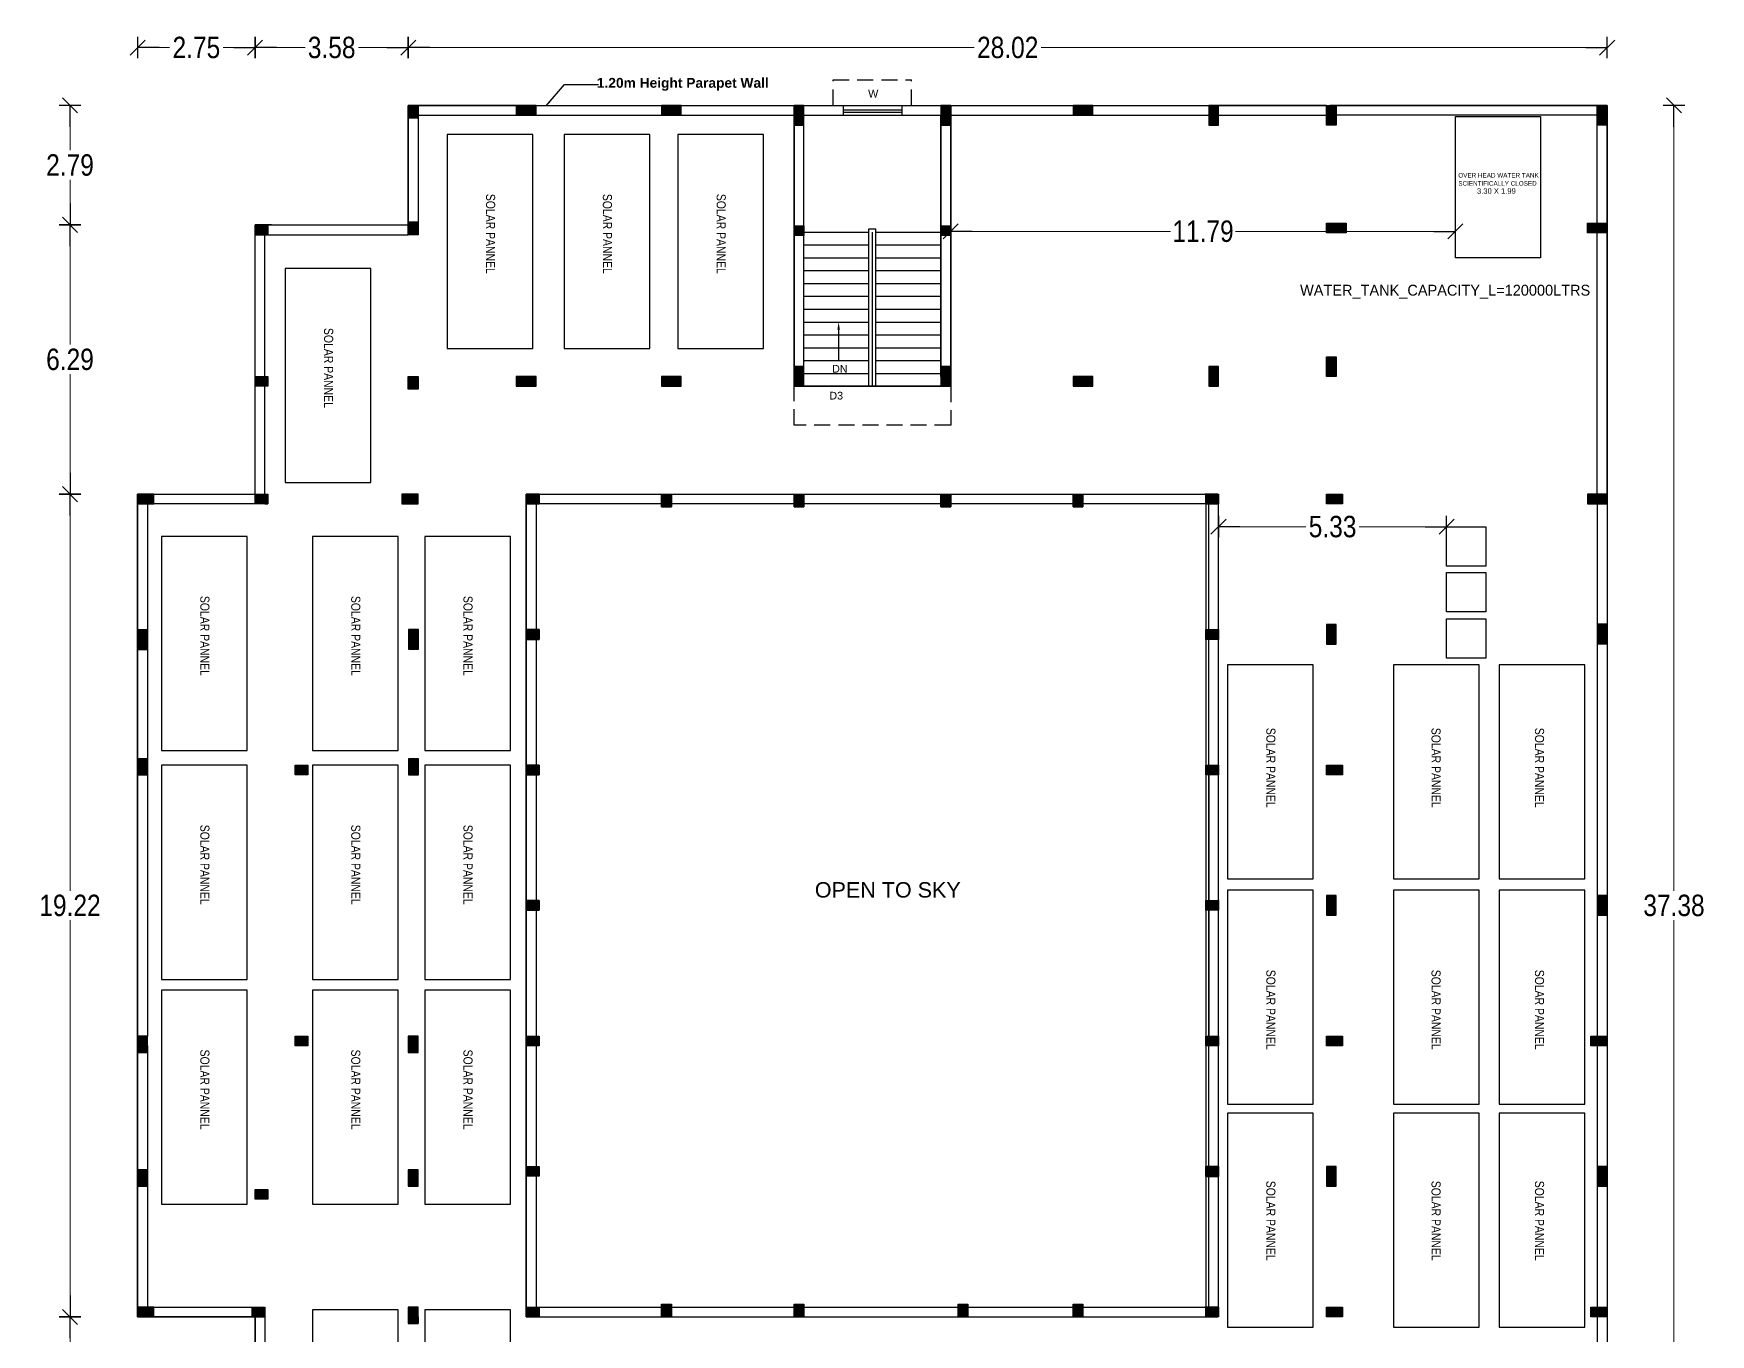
# Model space of a CAD drawing. Header units: metres. Extents: x 54 to 366, y 88 to 219.
# Drawn here: x 250.61 to 289.8, y 187.06 to 217.44 of the extents above; entities that cross this region are included whole.
import ezdxf
from ezdxf.enums import TextEntityAlignment as Align

# ---------------------------------------------------------------- set-up
doc = ezdxf.new("R2010")
doc.units = ezdxf.units.M
doc.linetypes.add('HIDDEN2', pattern=[0.1875, 0.125, -0.0625])
doc.layers.get('Defpoints').update_dxf_attribs({"lineweight": 18})
for name, color, linetype in [('BLK_1_FLR_3_ROOF_AREA', 54, 'Continuous'), ('BLK_1_FLR_3_ROOF_AREA_DEDUCT', 54, 'Continuous'), ('BLK_1_STAIR_HEADROOM', 1, 'Continuous'), ('BLK_1_TERRACESERVICE_UTILITYDISTANCE', 1, 'Continuous'), ('ED', 7, 'Continuous'), ('SOLAR_PANEL', 3, 'Continuous'), ('SOLAR_WATER_HEATER', 1, 'Continuous'), ('WATER_TANK_CALCULATION', 150, 'Continuous')]:
    doc.layers.add(name, color=color, linetype=linetype)
doc.styles.add('DIM-DT-1', font='arialbd.ttf', dxfattribs={"height": 5})
doc.styles.add('ED', font='GOTHIC.TTF')
doc.styles.get("Standard").update_dxf_attribs({"font": 'arial.ttf', "height": 0.5})
doc.styles.add('style1', font='ARIALN.TTF', dxfattribs={"height": 0.5})
doc.dimstyles.new('0', dxfattribs={"dimtxt": 0.15, "dimasz": 0.12, "dimexe": 0.1, "dimexo": 0.1, "dimgap": 0.05, "dimtad": 1, "dimzin": 3, "dimdsep": 46, "dimtxsty": 'style1', "dimblk": 'OBLIQUE', "dimcen": 0.125, "dimclrd": 256, "dimclre": 256, "dimclrt": 7, "dimadec": 0, "dimazin": 0, "dimtfac": 0.8, "dimtix": 1, "dimtofl": 0, "dimtmove": 2, "dimatfit": 0, "dimfxl": 0, "dimtolj": 1, "dimtzin": 0, "dimarcsym": 0})
doc.dimstyles.new('11', dxfattribs={"dimtxt": 0.5, "dimasz": 0.5, "dimexe": 0.18, "dimexo": 0.0625, "dimgap": 0.09, "dimtad": 0, "dimtih": 1, "dimtoh": 1, "dimzin": 0, "dimdsep": 46, "dimtxsty": 'style1', "dimblk": 'AR', "dimcen": 0.09, "dimse1": 1, "dimse2": 1, "dimclrd": 256, "dimadec": 0, "dimazin": 0, "dimtfac": 0.7, "dimtofl": 0, "dimtmove": 0, "dimatfit": 3, "dimfxl": 0, "dimfrac": 1, "dimtolj": 1, "dimtzin": 0, "dimlwd": 20, "dimarcsym": 0})

# ---------------------------------------------------------------- blocks, each defined once
blk = doc.blocks.new('AR')
for p, q in [((-1, 0), (0, 0)), ((-0.354, -0.354), (0.354, 0.354)), ((0, -0.5), (0, 0.5))]:
    blk.add_line(p, q)
blk = doc.blocks.new('*D11')
at = {"layer": 'Defpoints', "color": 0}
for p in [(255.79, 217.116), (253.045, 206.686), (255.79, 206.686)]:
    blk.add_point(p, dxfattribs=at)
at = {"layer": 'ED', "lineweight": 20}
for p, q in [((253.545, 217.116), (253.79, 217.116)), ((255.29, 217.116), (255.045, 217.116))]:
    blk.add_line(p, q, dxfattribs=at)
at = {"layer": 'ED', "lineweight": 20, "xscale": 0.5, "yscale": 0.5, "zscale": 0.5, "rotation": 180}
blk.add_blockref('AR', (253.045, 217.116), dxfattribs=at)
at = {"layer": 'ED', "lineweight": 20, "xscale": 0.5, "yscale": 0.5, "zscale": 0.5}
blk.add_blockref('AR', (255.79, 217.116), dxfattribs=at)
at = {"layer": 'ED', "color": 0, "insert": (254.418, 217.116), "char_height": 0.5, "attachment_point": 5, "style": 'style1'}
blk.add_mtext('\\A1;2.75', dxfattribs=at)
blk = doc.blocks.new('*D12')
at = {"layer": 'Defpoints', "color": 0}
for p in [(259.37, 217.116), (259.37, 215.766), (255.79, 206.686)]:
    blk.add_point(p, dxfattribs=at)
at = {"layer": 'ED', "lineweight": 20}
for p, q in [((256.29, 217.116), (256.957, 217.116)), ((258.87, 217.116), (258.203, 217.116))]:
    blk.add_line(p, q, dxfattribs=at)
at = {"layer": 'ED', "lineweight": 20, "xscale": 0.5, "yscale": 0.5, "zscale": 0.5, "rotation": 180}
blk.add_blockref('AR', (255.79, 217.116), dxfattribs=at)
at = {"layer": 'ED', "lineweight": 20, "xscale": 0.5, "yscale": 0.5, "zscale": 0.5}
blk.add_blockref('AR', (259.37, 217.116), dxfattribs=at)
at = {"layer": 'ED', "color": 0, "insert": (257.58, 217.116), "char_height": 0.5, "attachment_point": 5, "style": 'style1'}
blk.add_mtext('\\A1;3.58', dxfattribs=at)
blk = doc.blocks.new('*D13')
at = {"layer": 'Defpoints', "color": 0}
for p in [(287.385, 217.116), (287.385, 216.366), (259.37, 215.766)]:
    blk.add_point(p, dxfattribs=at)
at = {"layer": 'ED', "lineweight": 20}
for p, q in [((259.87, 217.116), (272.594, 217.116)), ((286.885, 217.116), (274.161, 217.116))]:
    blk.add_line(p, q, dxfattribs=at)
at = {"layer": 'ED', "lineweight": 20, "xscale": 0.5, "yscale": 0.5, "zscale": 0.5, "rotation": 180}
blk.add_blockref('AR', (259.37, 217.116), dxfattribs=at)
at = {"layer": 'ED', "lineweight": 20, "xscale": 0.5, "yscale": 0.5, "zscale": 0.5}
blk.add_blockref('AR', (287.385, 217.116), dxfattribs=at)
at = {"layer": 'ED', "color": 0, "insert": (273.378, 217.116), "char_height": 0.5, "attachment_point": 5, "style": 'style1'}
blk.add_mtext('\\A1;28.02', dxfattribs=at)
blk = doc.blocks.new('*D14')
at = {"layer": 'Defpoints', "color": 0}
for p in [(287.385, 215.766), (287.385, 178.386), (288.948, 178.386)]:
    blk.add_point(p, dxfattribs=at)
at = {"layer": 'ED', "lineweight": 20}
for p, q in [((288.948, 215.266), (288.948, 197.422)), ((288.948, 178.886), (288.948, 196.731))]:
    blk.add_line(p, q, dxfattribs=at)
at = {"layer": 'ED', "lineweight": 20, "xscale": 0.5, "yscale": 0.5, "zscale": 0.5}
for p, rotation in [((288.948, 215.766), 90), ((288.948, 178.386), 270)]:
    blk.add_blockref('AR', p, dxfattribs=dict(at, rotation=rotation))
at = {"layer": 'ED', "color": 0, "insert": (288.948, 197.076), "char_height": 0.5, "attachment_point": 5, "style": 'style1'}
blk.add_mtext('\\A1;37.38', dxfattribs=at)
blk = doc.blocks.new('*D15')
at = {"layer": 'Defpoints', "color": 0}
for p in [(259.37, 215.766), (251.465, 212.976), (259.37, 212.976)]:
    blk.add_point(p, dxfattribs=at)
at = {"layer": 'ED', "lineweight": 20}
for p, q in [((251.465, 215.266), (251.465, 214.717)), ((251.465, 213.476), (251.465, 214.026))]:
    blk.add_line(p, q, dxfattribs=at)
at = {"layer": 'ED', "lineweight": 20, "xscale": 0.5, "yscale": 0.5, "zscale": 0.5}
for p, rotation in [((251.465, 215.766), 90), ((251.465, 212.976), 270)]:
    blk.add_blockref('AR', p, dxfattribs=dict(at, rotation=rotation))
at = {"layer": 'ED', "color": 0, "insert": (251.465, 214.371), "char_height": 0.5, "attachment_point": 5, "style": 'style1'}
blk.add_mtext('\\A1;2.79', dxfattribs=at)
blk = doc.blocks.new('*D16')
at = {"layer": 'Defpoints', "color": 0}
for p in [(259.37, 212.976), (251.465, 206.686), (253.045, 206.686)]:
    blk.add_point(p, dxfattribs=at)
at = {"layer": 'ED', "lineweight": 20}
for p, q in [((251.465, 212.476), (251.465, 210.177)), ((251.465, 207.186), (251.465, 209.486))]:
    blk.add_line(p, q, dxfattribs=at)
at = {"layer": 'ED', "lineweight": 20, "xscale": 0.5, "yscale": 0.5, "zscale": 0.5}
for p, rotation in [((251.465, 212.976), 90), ((251.465, 206.686), 270)]:
    blk.add_blockref('AR', p, dxfattribs=dict(at, rotation=rotation))
at = {"layer": 'ED', "color": 0, "insert": (251.465, 209.831), "char_height": 0.5, "attachment_point": 5, "style": 'style1'}
blk.add_mtext('\\A1;6.29', dxfattribs=at)
blk = doc.blocks.new('*D17')
at = {"layer": 'Defpoints', "color": 0}
for p in [(253.045, 206.686), (251.465, 187.466), (253.045, 187.466)]:
    blk.add_point(p, dxfattribs=at)
at = {"layer": 'ED', "lineweight": 20}
for p, q in [((251.465, 206.186), (251.465, 197.422)), ((251.465, 187.966), (251.465, 196.731))]:
    blk.add_line(p, q, dxfattribs=at)
at = {"layer": 'ED', "lineweight": 20, "xscale": 0.5, "yscale": 0.5, "zscale": 0.5}
for p, rotation in [((251.465, 206.686), 90), ((251.465, 187.466), 270)]:
    blk.add_blockref('AR', p, dxfattribs=dict(at, rotation=rotation))
at = {"layer": 'ED', "color": 0, "insert": (251.465, 197.076), "char_height": 0.5, "attachment_point": 5, "style": 'style1'}
blk.add_mtext('\\A1;19.22', dxfattribs=at)
blk = doc.blocks.new('*D18')
at = {"layer": 'Defpoints', "color": 0}
for p in [(253.045, 187.466), (251.465, 181.136), (255.79, 181.136)]:
    blk.add_point(p, dxfattribs=at)
at = {"layer": 'ED', "lineweight": 20}
for p, q in [((251.465, 186.966), (251.465, 184.647)), ((251.465, 181.636), (251.465, 183.956))]:
    blk.add_line(p, q, dxfattribs=at)
at = {"layer": 'ED', "lineweight": 20, "xscale": 0.5, "yscale": 0.5, "zscale": 0.5}
for p, rotation in [((251.465, 187.466), 90), ((251.465, 181.136), 270)]:
    blk.add_blockref('AR', p, dxfattribs=dict(at, rotation=rotation))
at = {"layer": 'ED', "color": 0, "insert": (251.465, 184.301), "char_height": 0.5, "attachment_point": 5, "style": 'style1'}
blk.add_mtext('\\A1;6.33', dxfattribs=at)
blk = doc.blocks.new('_Oblique')
at = {"color": 0, "linetype": 'ByBlock', "lineweight": -2}
blk.add_line((-0.5, -0.5), (0.5, 0.5), dxfattribs=at)
blk = doc.blocks.new('*D22')
at = {"layer": 'BLK_1_TERRACESERVICE_UTILITYDISTANCE', "lineweight": 20}
for p, q in [((272.545, 212.824), (277.179, 212.824)), ((283.339, 212.824), (278.705, 212.824))]:
    blk.add_line(p, q, dxfattribs=at)
at = {"layer": 'Defpoints', "color": 0}
for p in [(272.045, 212.824), (272.045, 212.486), (283.839, 212.207)]:
    blk.add_point(p, dxfattribs=at)
at = {"layer": 'BLK_1_TERRACESERVICE_UTILITYDISTANCE', "lineweight": 20, "xscale": 0.5, "yscale": 0.5, "zscale": 0.5, "rotation": 180}
blk.add_blockref('AR', (272.045, 212.824), dxfattribs=at)
at = {"layer": 'BLK_1_TERRACESERVICE_UTILITYDISTANCE', "lineweight": 20, "xscale": 0.5, "yscale": 0.5, "zscale": 0.5}
blk.add_blockref('AR', (283.839, 212.824), dxfattribs=at)
at = {"layer": 'BLK_1_TERRACESERVICE_UTILITYDISTANCE', "color": 0, "insert": (277.942, 212.824), "char_height": 0.5, "attachment_point": 5, "style": 'style1'}
blk.add_mtext('\\A1;11.79', dxfattribs=at)
blk = doc.blocks.new('*D9')
at = {"layer": 'BLK_1_TERRACESERVICE_UTILITYDISTANCE', "lineweight": 20}
for p, q in [((278.805, 205.925), (280.348, 205.925)), ((283.135, 205.925), (281.592, 205.925))]:
    blk.add_line(p, q, dxfattribs=at)
at = {"layer": 'Defpoints', "color": 0}
for p in [(278.305, 205.925), (283.635, 205.925), (283.635, 205.925)]:
    blk.add_point(p, dxfattribs=at)
at = {"layer": 'BLK_1_TERRACESERVICE_UTILITYDISTANCE', "lineweight": 20, "xscale": 0.5, "yscale": 0.5, "zscale": 0.5, "rotation": 180}
blk.add_blockref('AR', (278.305, 205.925), dxfattribs=at)
at = {"layer": 'BLK_1_TERRACESERVICE_UTILITYDISTANCE', "lineweight": 20, "xscale": 0.5, "yscale": 0.5, "zscale": 0.5}
blk.add_blockref('AR', (283.635, 205.925), dxfattribs=at)
at = {"layer": 'BLK_1_TERRACESERVICE_UTILITYDISTANCE', "color": 0, "insert": (280.97, 205.925), "char_height": 0.5, "attachment_point": 5, "style": 'style1'}
blk.add_mtext('\\A1;5.33', dxfattribs=at)

msp = doc.modelspace()

# ---------------------------------------------------------------- hatches: boundary and pattern name
at = {"ltscale": 0.23}
h = msp.add_hatch(color=0, dxfattribs=at)
h.dxf.hatch_style = 1
h.paths.add_polyline_path([(259.37, 215.466), (259.6, 215.466), (259.6, 215.766), (259.37, 215.766)])
h = msp.add_hatch(color=0, dxfattribs=at)
h.dxf.hatch_style = 1
h.paths.add_polyline_path([(262.355, 215.536), (262.355, 215.766), (261.895, 215.766), (261.895, 215.536)])
h = msp.add_hatch(color=0, dxfattribs=at)
h.dxf.hatch_style = 1
h.paths.add_polyline_path([(265.75, 215.536), (265.75, 215.766), (265.29, 215.766), (265.29, 215.536)])
h = msp.add_hatch(color=0, dxfattribs=at)
h.dxf.hatch_style = 1
h.paths.add_polyline_path([(268.615, 215.766), (268.385, 215.766), (268.385, 215.306), (268.615, 215.306)])
h = msp.add_hatch(color=0, dxfattribs=at)
h.dxf.hatch_style = 1
h.paths.add_polyline_path([(272.045, 215.766), (271.815, 215.766), (271.815, 215.306), (272.045, 215.306)])
h = msp.add_hatch(color=0, dxfattribs=at)
h.dxf.hatch_style = 1
h.paths.add_polyline_path([(275.365, 215.536), (275.365, 215.766), (274.905, 215.766), (274.905, 215.536)])
h = msp.add_hatch(color=0, dxfattribs=at)
h.dxf.hatch_style = 1
h.paths.add_polyline_path([(278.305, 215.766), (278.075, 215.766), (278.075, 215.306), (278.305, 215.306)])
h = msp.add_hatch(color=0, dxfattribs=at)
h.dxf.hatch_style = 1
h.paths.add_polyline_path([(281.055, 215.306), (281.055, 215.766), (280.825, 215.766), (280.825, 215.306)])
h = msp.add_hatch(color=0, dxfattribs=at)
h.dxf.hatch_style = 1
h.paths.add_polyline_path([(287.155, 215.766), (287.155, 215.306), (287.385, 215.306), (287.385, 215.766)])
h = msp.add_hatch(color=0, dxfattribs=at)
h.dxf.hatch_style = 1
h.paths.add_polyline_path([(256.09, 212.746), (256.09, 212.976), (255.79, 212.976), (255.79, 212.746)])
h = msp.add_hatch(color=0, dxfattribs=at)
h.dxf.hatch_style = 1
h.paths.add_polyline_path([(259.37, 212.746), (259.6, 212.746), (259.6, 213.046), (259.37, 213.046)])
h = msp.add_hatch(color=0, dxfattribs=at)
h.dxf.hatch_style = 1
h.paths.add_polyline_path([(268.385, 212.726), (268.615, 212.726), (268.615, 212.956), (268.385, 212.956)])
h = msp.add_hatch(color=0, dxfattribs=at)
h.dxf.hatch_style = 1
h.paths.add_polyline_path([(271.815, 212.726), (272.045, 212.726), (272.045, 212.956), (271.815, 212.956)])
h = msp.add_hatch(color=0, dxfattribs=at)
h.dxf.hatch_style = 1
h.paths.add_polyline_path([(281.285, 213.016), (280.825, 213.016), (280.825, 212.786), (281.285, 212.786)])
h = msp.add_hatch(color=0, dxfattribs=at)
h.dxf.hatch_style = 1
h.paths.add_polyline_path([(287.385, 213.016), (286.925, 213.016), (286.925, 212.786), (287.385, 212.786)])
h = msp.add_hatch(color=0, dxfattribs=at)
h.dxf.hatch_style = 1
h.paths.add_polyline_path([(268.615, 209.666), (268.385, 209.666), (268.385, 209.206), (268.615, 209.206)])
h = msp.add_hatch(color=0, dxfattribs=at)
h.dxf.hatch_style = 1
h.paths.add_polyline_path([(272.045, 209.666), (271.815, 209.666), (271.815, 209.206), (272.045, 209.206)])
h = msp.add_hatch(color=0, dxfattribs=at)
h.dxf.hatch_style = 1
h.paths.add_polyline_path([(278.305, 209.666), (278.075, 209.666), (278.075, 209.206), (278.305, 209.206)])
h = msp.add_hatch(color=0, dxfattribs=at)
h.dxf.hatch_style = 1
h.paths.add_polyline_path([(281.055, 209.436), (281.055, 209.896), (280.825, 209.896), (280.825, 209.436)])
h = msp.add_hatch(color=0, dxfattribs=at)
h.dxf.hatch_style = 1
h.paths.add_polyline_path([(256.09, 209.206), (256.09, 209.436), (255.79, 209.436), (255.79, 209.206)])
h = msp.add_hatch(color=0, dxfattribs=at)
h.dxf.hatch_style = 1
h.paths.add_polyline_path([(259.37, 209.136), (259.6, 209.136), (259.6, 209.436), (259.37, 209.436)])
h = msp.add_hatch(color=0, dxfattribs=at)
h.dxf.hatch_style = 1
h.paths.add_polyline_path([(262.355, 209.206), (262.355, 209.436), (261.895, 209.436), (261.895, 209.206)])
h = msp.add_hatch(color=0, dxfattribs=at)
h.dxf.hatch_style = 1
h.paths.add_polyline_path([(265.75, 209.206), (265.75, 209.436), (265.29, 209.436), (265.29, 209.206)])
h = msp.add_hatch(color=0, dxfattribs=at)
h.dxf.hatch_style = 1
h.paths.add_polyline_path([(275.365, 209.206), (275.365, 209.436), (274.905, 209.436), (274.905, 209.206)])
h = msp.add_hatch(color=0, dxfattribs=at)
h.dxf.hatch_style = 1
h.paths.add_polyline_path([(253.045, 206.686), (253.425, 206.686), (253.425, 206.456), (253.045, 206.456)])
h = msp.add_hatch(color=0, dxfattribs=at)
h.dxf.hatch_style = 1
h.paths.add_polyline_path([(256.09, 206.456), (256.09, 206.686), (255.79, 206.686), (255.79, 206.456)])
h = msp.add_hatch(color=0, dxfattribs=at)
h.dxf.hatch_style = 1
h.paths.add_polyline_path([(259.22, 206.456), (259.22, 206.686), (259.6, 206.686), (259.6, 206.456)])
h = msp.add_hatch(color=0, dxfattribs=at)
h.dxf.hatch_style = 1
h.paths.add_polyline_path([(262.125, 206.456), (262.425, 206.456), (262.425, 206.686), (262.125, 206.686)])
h = msp.add_hatch(color=0, dxfattribs=at)
h.dxf.hatch_style = 1
h.paths.add_polyline_path([(265.29, 206.686), (265.29, 206.386), (265.52, 206.386), (265.52, 206.686)])
h = msp.add_hatch(color=0, dxfattribs=at)
h.dxf.hatch_style = 1
h.paths.add_polyline_path([(268.385, 206.686), (268.385, 206.386), (268.615, 206.386), (268.615, 206.686)])
h = msp.add_hatch(color=0, dxfattribs=at)
h.dxf.hatch_style = 1
h.paths.add_polyline_path([(271.815, 206.686), (271.815, 206.386), (272.045, 206.386), (272.045, 206.686)])
h = msp.add_hatch(color=0, dxfattribs=at)
h.dxf.hatch_style = 1
h.paths.add_polyline_path([(274.905, 206.686), (274.905, 206.386), (275.135, 206.386), (275.135, 206.686)])
h = msp.add_hatch(color=0, dxfattribs=at)
h.dxf.hatch_style = 1
h.paths.add_polyline_path([(278.005, 206.456), (278.305, 206.456), (278.305, 206.686), (278.005, 206.686)])
h = msp.add_hatch(color=0, dxfattribs=at)
h.dxf.hatch_style = 1
h.paths.add_polyline_path([(280.825, 206.456), (280.825, 206.686), (281.205, 206.686), (281.205, 206.456)])
h = msp.add_hatch(color=0, dxfattribs=at)
h.dxf.hatch_style = 1
h.paths.add_polyline_path([(287.385, 206.456), (287.385, 206.686), (286.925, 206.686), (286.925, 206.456)])
h = msp.add_hatch(color=0, dxfattribs=at)
h.dxf.hatch_style = 1
h.paths.add_polyline_path([(253.045, 203.054), (253.275, 203.054), (253.275, 203.514), (253.045, 203.514)])
h = msp.add_hatch(color=0, dxfattribs=at)
h.dxf.hatch_style = 1
h.paths.add_polyline_path([(259.375, 203.061), (259.605, 203.061), (259.605, 203.521), (259.375, 203.521)])
h = msp.add_hatch(color=0, dxfattribs=at)
h.dxf.hatch_style = 1
h.paths.add_polyline_path([(262.125, 203.291), (262.425, 203.291), (262.425, 203.521), (262.125, 203.521)])
h = msp.add_hatch(color=0, dxfattribs=at)
h.dxf.hatch_style = 1
h.paths.add_polyline_path([(278.005, 203.291), (278.305, 203.291), (278.305, 203.521), (278.005, 203.521)])
h = msp.add_hatch(color=0, dxfattribs=at)
h.dxf.hatch_style = 1
h.paths.add_polyline_path([(280.825, 203.179), (281.055, 203.179), (281.055, 203.639), (280.825, 203.639)])
h = msp.add_hatch(color=0, dxfattribs=at)
h.dxf.hatch_style = 1
h.paths.add_polyline_path([(287.155, 203.186), (287.385, 203.186), (287.385, 203.646), (287.155, 203.646)])
h = msp.add_hatch(color=0, dxfattribs=at)
h.dxf.hatch_style = 1
h.paths.add_polyline_path([(253.275, 200.506), (253.275, 200.126), (253.045, 200.126), (253.045, 200.506)])
h = msp.add_hatch(color=0, dxfattribs=at)
h.dxf.hatch_style = 1
h.paths.add_polyline_path([(257.025, 200.126), (257.025, 200.356), (256.725, 200.356), (256.725, 200.126)])
h = msp.add_hatch(color=0, dxfattribs=at)
h.dxf.hatch_style = 1
h.paths.add_polyline_path([(259.605, 200.506), (259.605, 200.126), (259.375, 200.126), (259.375, 200.506)])
h = msp.add_hatch(color=0, dxfattribs=at)
h.dxf.hatch_style = 1
h.paths.add_polyline_path([(262.125, 200.126), (262.425, 200.126), (262.425, 200.356), (262.125, 200.356)])
h = msp.add_hatch(color=0, dxfattribs=at)
h.dxf.hatch_style = 1
h.paths.add_polyline_path([(278.005, 200.126), (278.305, 200.126), (278.305, 200.356), (278.005, 200.356)])
h = msp.add_hatch(color=0, dxfattribs=at)
h.dxf.hatch_style = 1
h.paths.add_polyline_path([(280.825, 200.126), (280.825, 200.356), (281.205, 200.356), (281.205, 200.126)])
h = msp.add_hatch(color=0, dxfattribs=at)
h.dxf.hatch_style = 1
h.paths.add_polyline_path([(262.125, 196.964), (262.425, 196.964), (262.425, 197.194), (262.125, 197.194)])
h = msp.add_hatch(color=0, dxfattribs=at)
h.dxf.hatch_style = 1
h.paths.add_polyline_path([(278.005, 196.964), (278.305, 196.964), (278.305, 197.194), (278.005, 197.194)])
h = msp.add_hatch(color=0, dxfattribs=at)
h.dxf.hatch_style = 1
h.paths.add_polyline_path([(280.825, 196.849), (281.055, 196.849), (281.055, 197.309), (280.825, 197.309)])
h = msp.add_hatch(color=0, dxfattribs=at)
h.dxf.hatch_style = 1
h.paths.add_polyline_path([(287.155, 196.851), (287.385, 196.851), (287.385, 197.311), (287.155, 197.311)])
h = msp.add_hatch(color=0, dxfattribs=at)
h.dxf.hatch_style = 1
h.paths.add_polyline_path([(253.275, 194.026), (253.275, 193.646), (253.045, 193.646), (253.045, 194.026)])
h = msp.add_hatch(color=0, dxfattribs=at)
h.dxf.hatch_style = 1
h.paths.add_polyline_path([(257.025, 193.796), (257.025, 194.026), (256.725, 194.026), (256.725, 193.796)])
h = msp.add_hatch(color=0, dxfattribs=at)
h.dxf.hatch_style = 1
h.paths.add_polyline_path([(259.6, 194.026), (259.6, 193.646), (259.37, 193.646), (259.37, 194.026)])
h = msp.add_hatch(color=0, dxfattribs=at)
h.dxf.hatch_style = 1
h.paths.add_polyline_path([(262.125, 193.796), (262.425, 193.796), (262.425, 194.026), (262.125, 194.026)])
h = msp.add_hatch(color=0, dxfattribs=at)
h.dxf.hatch_style = 1
h.paths.add_polyline_path([(278.005, 193.796), (278.305, 193.796), (278.305, 194.026), (278.005, 194.026)])
h = msp.add_hatch(color=0, dxfattribs=at)
h.dxf.hatch_style = 1
h.paths.add_polyline_path([(280.825, 193.796), (280.825, 194.026), (281.205, 194.026), (281.205, 193.796)])
h = msp.add_hatch(color=0, dxfattribs=at)
h.dxf.hatch_style = 1
h.paths.add_polyline_path([(287.385, 194.026), (287.005, 194.026), (287.005, 193.796), (287.385, 193.796)])
h = msp.add_hatch(color=0, dxfattribs=at)
h.dxf.hatch_style = 1
h.paths.add_polyline_path([(253.275, 190.901), (253.275, 190.521), (253.045, 190.521), (253.045, 190.901)])
h = msp.add_hatch(color=0, dxfattribs=at)
h.dxf.hatch_style = 1
h.paths.add_polyline_path([(259.6, 190.901), (259.6, 190.521), (259.37, 190.521), (259.37, 190.901)])
h = msp.add_hatch(color=0, dxfattribs=at)
h.dxf.hatch_style = 1
h.paths.add_polyline_path([(262.125, 190.751), (262.425, 190.751), (262.425, 190.981), (262.125, 190.981)])
h = msp.add_hatch(color=0, dxfattribs=at)
h.dxf.hatch_style = 1
h.paths.add_polyline_path([(278.005, 190.749), (278.305, 190.749), (278.305, 190.979), (278.005, 190.979)])
h = msp.add_hatch(color=0, dxfattribs=at)
h.dxf.hatch_style = 1
h.paths.add_polyline_path([(280.825, 190.519), (281.055, 190.519), (281.055, 190.979), (280.825, 190.979)])
h = msp.add_hatch(color=0, dxfattribs=at)
h.dxf.hatch_style = 1
h.paths.add_polyline_path([(287.155, 190.521), (287.385, 190.521), (287.385, 190.981), (287.155, 190.981)])
h = msp.add_hatch(color=0, dxfattribs=at)
h.dxf.hatch_style = 1
h.paths.add_polyline_path([(256.09, 190.216), (256.09, 190.446), (255.79, 190.446), (255.79, 190.216)])
h = msp.add_hatch(color=0, dxfattribs=at)
h.dxf.hatch_style = 1
h.paths.add_polyline_path([(265.29, 187.766), (265.29, 187.466), (265.52, 187.466), (265.52, 187.766)])
h = msp.add_hatch(color=0, dxfattribs=at)
h.dxf.hatch_style = 1
h.paths.add_polyline_path([(268.385, 187.766), (268.385, 187.466), (268.615, 187.466), (268.615, 187.766)])
h = msp.add_hatch(color=0, dxfattribs=at)
h.dxf.hatch_style = 1
h.paths.add_polyline_path([(272.22, 187.766), (272.22, 187.466), (272.45, 187.466), (272.45, 187.766)])
h = msp.add_hatch(color=0, dxfattribs=at)
h.dxf.hatch_style = 1
h.paths.add_polyline_path([(274.905, 187.766), (274.905, 187.466), (275.135, 187.466), (275.135, 187.766)])
h = msp.add_hatch(color=0, dxfattribs=at)
h.dxf.hatch_style = 1
h.paths.add_polyline_path([(253.045, 187.696), (253.425, 187.696), (253.425, 187.466), (253.045, 187.466)])
h = msp.add_hatch(color=0, dxfattribs=at)
h.dxf.hatch_style = 1
h.paths.add_polyline_path([(256.02, 187.466), (256.02, 187.696), (255.72, 187.696), (255.72, 187.466)])
h = msp.add_hatch(color=0, dxfattribs=at)
h.dxf.hatch_style = 1
h.paths.add_polyline_path([(259.6, 187.696), (259.6, 187.316), (259.37, 187.316), (259.37, 187.696)])
h = msp.add_hatch(color=0, dxfattribs=at)
h.dxf.hatch_style = 1
h.paths.add_polyline_path([(262.125, 187.466), (262.425, 187.466), (262.425, 187.696), (262.125, 187.696)])
h = msp.add_hatch(color=0, dxfattribs=at)
h.dxf.hatch_style = 1
h.paths.add_polyline_path([(278.005, 187.466), (278.305, 187.466), (278.305, 187.696), (278.005, 187.696)])
h = msp.add_hatch(color=0, dxfattribs=at)
h.dxf.hatch_style = 1
h.paths.add_polyline_path([(280.825, 187.466), (280.825, 187.696), (281.205, 187.696), (281.205, 187.466)])
h = msp.add_hatch(color=0, dxfattribs=at)
h.dxf.hatch_style = 1
h.paths.add_polyline_path([(287.385, 187.696), (287.005, 187.696), (287.005, 187.466), (287.385, 187.466)])

# ---------------------------------------------------------------- linework, layer by layer
at = {"linetype": 'HIDDEN2', "ltscale": 3}
for p, q in [((269.3, 215.766), (269.3, 216.366)), ((269.3, 216.366), (271.13, 216.366)), ((271.13, 215.766), (271.13, 216.366)), ((268.385, 208.296), (268.385, 209.206)), ((272.045, 209.206), (272.045, 208.296)), ((272.045, 208.296), (268.385, 208.296))]:
    msp.add_line(p, q, dxfattribs=at)
at = {"color": 0, "ltscale": 0.23}
for p, q in [((262.125, 215.766), (259.37, 215.766)), ((259.37, 215.766), (259.37, 212.976)), ((259.6, 215.536), (271.82, 215.536)), ((259.6, 215.536), (259.6, 212.746)), ((262.055, 215.766), (262.285, 215.766)), ((262.355, 215.766), (278.075, 215.766)), ((267.98, 215.766), (268.21, 215.766)), ((268.385, 215.536), (268.385, 209.436)), ((268.615, 209.206), (268.615, 215.536)), ((271.815, 212.956), (271.815, 215.536)), ((271.815, 215.536), (271.815, 212.956)), ((271.97, 215.536), (278.075, 215.536)), ((272.045, 215.536), (281.055, 215.536)), ((272.045, 209.436), (272.045, 215.536)), ((278.075, 215.731), (278.305, 215.731)), ((287.385, 215.766), (280.905, 215.766)), ((281.055, 215.536), (281.055, 215.766)), ((287.155, 215.536), (281.055, 215.536)), ((287.155, 206.686), (287.155, 215.536)), ((287.385, 206.686), (287.385, 215.766)), ((255.79, 206.686), (255.79, 212.976)), ((255.79, 212.976), (259.37, 212.976)), ((256.17, 212.976), (255.79, 212.976)), ((268.385, 212.956), (268.615, 212.956)), ((268.615, 212.956), (268.615, 212.726)), ((268.615, 212.806), (270.135, 212.806)), ((270.135, 209.206), (270.135, 212.886)), ((270.135, 212.886), (270.295, 212.886)), ((270.215, 209.206), (270.215, 212.806)), ((270.295, 209.206), (270.295, 212.886)), ((270.295, 212.806), (271.815, 212.806)), ((271.815, 212.956), (272.045, 212.956)), ((271.815, 212.726), (271.815, 212.956)), ((272.045, 212.956), (272.045, 212.726)), ((281.055, 212.786), (281.055, 213.016)), ((255.79, 212.746), (256.17, 212.746)), ((255.79, 212.746), (256.17, 212.746)), ((256.02, 209.436), (256.02, 212.746)), ((256.02, 212.746), (259.37, 212.746)), ((268.615, 212.726), (268.385, 212.726)), ((268.615, 212.506), (270.135, 212.506)), ((270.295, 212.506), (271.815, 212.506)), ((271.815, 209.436), (271.815, 212.726)), ((271.815, 212.726), (271.815, 209.206)), ((272.045, 212.726), (271.815, 212.726)), ((268.615, 212.206), (270.135, 212.206)), ((270.295, 212.206), (271.815, 212.206)), ((268.615, 211.906), (270.135, 211.906)), ((270.295, 211.906), (271.815, 211.906)), ((268.615, 211.606), (270.135, 211.606)), ((268.615, 211.306), (270.135, 211.306)), ((270.295, 211.606), (271.815, 211.606)), ((270.295, 211.306), (271.815, 211.306)), ((268.615, 211.006), (270.135, 211.006)), ((270.295, 211.006), (271.815, 211.006)), ((268.615, 210.706), (270.135, 210.706)), ((270.295, 210.706), (271.815, 210.706)), ((268.615, 210.406), (270.135, 210.406)), ((268.615, 210.106), (270.135, 210.106)), ((270.295, 210.406), (271.815, 210.406)), ((270.295, 210.106), (271.815, 210.106)), ((268.615, 209.806), (270.135, 209.806)), ((270.295, 209.806), (271.815, 209.806)), ((259.37, 209.436), (259.6, 209.436)), ((262.055, 209.436), (262.285, 209.436)), ((268.615, 209.506), (270.135, 209.506)), ((270.295, 209.506), (271.815, 209.506)), ((256.02, 206.686), (256.02, 209.206)), ((268.615, 209.206), (270.215, 209.206)), ((270.215, 209.206), (271.815, 209.206)), ((278.075, 209.206), (278.305, 209.206)), ((253.425, 206.686), (253.045, 206.686)), ((253.045, 206.686), (253.045, 194.026)), ((253.27, 206.686), (255.79, 206.686)), ((253.425, 206.456), (253.425, 206.686)), ((256.02, 206.686), (256.09, 206.686)), ((259.6, 206.686), (259.22, 206.686)), ((259.22, 206.686), (259.6, 206.686)), ((259.6, 206.686), (259.22, 206.686)), ((259.6, 206.456), (259.6, 206.686)), ((262.425, 206.686), (262.125, 206.686)), ((262.425, 206.456), (262.425, 206.686)), ((265.29, 206.686), (265.29, 206.386)), ((265.52, 206.386), (265.52, 206.686)), ((268.385, 206.686), (268.385, 206.386)), ((268.615, 206.386), (268.615, 206.686)), ((271.815, 206.686), (271.815, 206.386)), ((272.045, 206.386), (272.045, 206.686)), ((274.905, 206.686), (274.905, 206.386)), ((275.135, 206.386), (275.135, 206.686)), ((278.285, 206.686), (277.985, 206.686)), ((278.285, 206.456), (278.285, 206.686)), ((280.825, 206.456), (280.825, 206.686)), ((280.825, 206.686), (281.205, 206.686)), ((287.385, 206.686), (287.385, 200.361)), ((253.045, 206.456), (253.425, 206.456)), ((256.02, 206.456), (253.27, 206.456)), ((253.275, 206.456), (253.275, 194.026)), ((256.02, 206.456), (256.09, 206.456)), ((259.37, 206.456), (259.22, 206.456)), ((259.22, 206.456), (259.37, 206.456)), ((259.22, 206.456), (259.6, 206.456)), ((262.125, 206.456), (262.425, 206.456)), ((265.29, 206.386), (265.52, 206.386)), ((268.385, 206.386), (268.615, 206.386)), ((271.815, 206.386), (272.045, 206.386)), ((274.905, 206.386), (275.135, 206.386)), ((278.005, 206.456), (278.305, 206.456)), ((281.205, 206.456), (280.825, 206.456)), ((287.155, 206.456), (287.155, 194.031)), ((262.425, 203.521), (262.125, 203.521)), ((262.425, 203.291), (262.425, 203.521)), ((278.285, 203.291), (278.285, 203.521)), ((262.125, 203.291), (262.425, 203.291)), ((253.045, 200.506), (253.045, 200.126)), ((253.275, 200.126), (253.275, 200.506)), ((256.795, 200.356), (257.025, 200.356)), ((259.375, 200.506), (259.375, 200.126)), ((259.605, 200.126), (259.605, 200.506)), ((262.425, 200.356), (262.125, 200.356)), ((262.425, 200.126), (262.425, 200.356)), ((280.825, 200.126), (280.825, 200.356)), ((280.825, 200.356), (281.205, 200.356)), ((287.385, 200.356), (287.385, 194.031)), ((253.045, 200.126), (253.275, 200.126)), ((259.375, 200.126), (259.605, 200.126)), ((262.125, 200.126), (262.425, 200.126)), ((278.075, 200.126), (278.075, 197.316)), ((281.205, 200.126), (280.825, 200.126)), ((262.425, 197.194), (262.125, 197.194)), ((262.425, 196.964), (262.425, 197.194)), ((278.075, 197.316), (278.075, 194.026)), ((262.125, 196.964), (262.425, 196.964)), ((253.045, 194.026), (253.045, 187.466)), ((280.825, 193.796), (280.825, 194.026)), ((280.825, 194.026), (281.205, 194.026)), ((287.005, 193.796), (287.005, 194.026)), ((287.005, 194.026), (287.385, 194.026)), ((287.385, 194.026), (287.385, 187.701)), ((253.275, 193.796), (253.275, 187.696)), ((257.025, 193.796), (256.795, 193.796)), ((281.205, 193.796), (280.825, 193.796)), ((287.385, 193.796), (287.005, 193.796)), ((287.155, 193.796), (287.155, 187.701)), ((278.305, 190.979), (278.005, 190.979)), ((278.305, 190.979), (278.005, 190.979)), ((278.305, 190.749), (278.305, 190.979)), ((278.305, 190.749), (278.305, 190.979)), ((253.05, 190.821), (253.045, 190.821)), ((278.005, 190.749), (278.305, 190.749)), ((278.005, 190.749), (278.305, 190.749)), ((265.29, 187.766), (265.29, 187.466)), ((265.52, 187.466), (265.52, 187.766)), ((268.385, 187.766), (268.385, 187.466)), ((268.615, 187.466), (268.615, 187.766)), ((272.22, 187.766), (272.22, 187.466)), ((272.45, 187.466), (272.45, 187.766)), ((274.905, 187.766), (274.905, 187.466)), ((275.135, 187.466), (275.135, 187.766)), ((253.045, 187.466), (256.02, 187.466)), ((253.195, 187.696), (253.425, 187.696)), ((253.275, 187.696), (256.02, 187.696)), ((255.79, 187.466), (255.79, 181.146)), ((255.875, 187.696), (256.02, 187.696)), ((256.02, 187.466), (256.02, 184.946)), ((259.37, 187.696), (259.6, 187.696)), ((259.37, 187.696), (259.37, 187.316)), ((259.37, 187.466), (259.6, 187.466)), ((259.6, 187.466), (259.6, 187.696)), ((259.6, 187.466), (259.6, 187.316)), ((265.29, 187.466), (265.52, 187.466)), ((267.98, 187.466), (268.21, 187.466)), ((272.22, 187.466), (272.45, 187.466)), ((274.905, 187.466), (275.135, 187.466)), ((278.285, 187.696), (277.985, 187.696)), ((278.305, 187.466), (278.305, 187.696)), ((280.825, 187.466), (280.825, 187.696)), ((280.825, 187.696), (281.205, 187.696)), ((287.005, 187.466), (287.005, 187.696)), ((287.005, 187.696), (287.385, 187.696)), ((287.385, 187.466), (287.005, 187.466)), ((287.155, 187.461), (287.155, 181.366)), ((287.385, 187.466), (287.385, 181.366)), ((259.37, 187.316), (259.6, 187.316))]:
    msp.add_line(p, q, dxfattribs=at)
at = {"color": 0, "lineweight": 25, "ltscale": 0.23}
for p, q in [((269.53, 215.766), (269.53, 215.536)), ((270.9, 215.651), (269.53, 215.651)), ((270.9, 215.601), (269.53, 215.601)), ((270.9, 215.766), (270.9, 215.536)), ((280.825, 215.766), (278.305, 215.766)), ((262.125, 206.686), (278.305, 206.686)), ((262.125, 187.466), (262.125, 206.686)), ((262.125, 206.686), (262.125, 187.466)), ((278.305, 187.696), (278.305, 206.686)), ((278.075, 206.456), (262.355, 206.456)), ((262.355, 206.456), (262.355, 187.696)), ((278.075, 193.796), (278.075, 206.456)), ((278.075, 187.696), (278.075, 194.026)), ((262.125, 187.466), (278.285, 187.466)), ((262.355, 187.696), (278.075, 187.696))]:
    msp.add_line(p, q, dxfattribs=at)
for p, q in [((280.825, 209.896), (280.825, 209.436)), ((281.055, 209.896), (281.055, 209.436))]:
    msp.add_line(p, q)
at = {"color": 0, "ltscale": 0.23}
for points in [[(259.37, 215.766), (259.6, 215.766), (259.6, 215.466)], [(255.79, 212.746), (255.79, 212.976), (256.09, 212.976)], [(259.37, 213.046), (259.6, 213.046), (259.6, 212.746)], [(255.79, 209.206), (255.79, 209.436), (256.09, 209.436)], [(259.37, 209.436), (259.6, 209.436), (259.6, 209.136)], [(255.79, 206.456), (255.79, 206.686), (256.09, 206.686)], [(256.725, 200.126), (256.725, 200.356), (257.025, 200.356)], [(256.725, 193.796), (256.725, 194.026), (257.025, 194.026)], [(255.79, 190.216), (255.79, 190.446), (256.09, 190.446)], [(255.72, 187.466), (255.72, 187.696), (256.02, 187.696)]]:
    msp.add_lwpolyline(points, dxfattribs=at)
for points in [[(259.37, 215.766), (259.6, 215.766), (259.6, 215.466), (259.37, 215.466)], [(262.355, 215.536), (262.355, 215.766), (261.895, 215.766), (261.895, 215.536)], [(265.75, 215.536), (265.75, 215.766), (265.29, 215.766), (265.29, 215.536)], [(268.615, 215.766), (268.385, 215.766), (268.385, 215.306), (268.615, 215.306)], [(272.045, 215.766), (271.815, 215.766), (271.815, 215.306), (272.045, 215.306)], [(275.365, 215.536), (275.365, 215.766), (274.905, 215.766), (274.905, 215.536)], [(278.305, 215.766), (278.075, 215.766), (278.075, 215.306), (278.305, 215.306)], [(278.305, 215.766), (278.075, 215.766), (278.075, 215.306), (278.305, 215.306)], [(281.055, 215.306), (280.825, 215.306), (280.825, 215.766), (281.055, 215.766)], [(281.055, 215.306), (280.825, 215.306), (280.825, 215.766), (281.055, 215.766)], [(287.155, 215.766), (287.385, 215.766), (287.385, 215.306), (287.155, 215.306)], [(287.155, 215.766), (287.385, 215.766), (287.385, 215.306), (287.155, 215.306)], [(255.79, 212.746), (255.79, 212.976), (256.09, 212.976), (256.09, 212.746)], [(259.37, 213.046), (259.6, 213.046), (259.6, 212.746), (259.37, 212.746)], [(268.385, 212.956), (268.615, 212.956), (268.615, 212.726), (268.385, 212.726)], [(271.815, 212.956), (272.045, 212.956), (272.045, 212.726), (271.815, 212.726)], [(281.285, 213.016), (281.285, 212.786), (280.825, 212.786), (280.825, 213.016)], [(281.285, 213.016), (281.285, 212.786), (280.825, 212.786), (280.825, 213.016)], [(287.385, 213.016), (287.385, 212.786), (286.925, 212.786), (286.925, 213.016)], [(287.385, 213.016), (287.385, 212.786), (286.925, 212.786), (286.925, 213.016)], [(268.615, 209.666), (268.385, 209.666), (268.385, 209.206), (268.615, 209.206)], [(272.045, 209.666), (271.815, 209.666), (271.815, 209.206), (272.045, 209.206)], [(278.305, 209.666), (278.075, 209.666), (278.075, 209.206), (278.305, 209.206)], [(278.305, 209.666), (278.075, 209.666), (278.075, 209.206), (278.305, 209.206)], [(281.055, 209.436), (280.825, 209.436), (280.825, 209.896), (281.055, 209.896)], [(255.79, 209.206), (255.79, 209.436), (256.09, 209.436), (256.09, 209.206)], [(259.37, 209.436), (259.6, 209.436), (259.6, 209.136), (259.37, 209.136)], [(262.355, 209.206), (262.355, 209.436), (261.895, 209.436), (261.895, 209.206)], [(265.75, 209.206), (265.75, 209.436), (265.29, 209.436), (265.29, 209.206)], [(275.365, 209.206), (275.365, 209.436), (274.905, 209.436), (274.905, 209.206)], [(253.425, 206.686), (253.045, 206.686), (253.045, 206.456), (253.425, 206.456)], [(255.79, 206.456), (255.79, 206.686), (256.09, 206.686), (256.09, 206.456)], [(259.6, 206.686), (259.22, 206.686), (259.22, 206.456), (259.6, 206.456)], [(262.125, 206.686), (262.425, 206.686), (262.425, 206.456), (262.125, 206.456)], [(265.52, 206.686), (265.52, 206.386), (265.29, 206.386), (265.29, 206.686)], [(268.615, 206.686), (268.615, 206.386), (268.385, 206.386), (268.385, 206.686)], [(272.045, 206.686), (272.045, 206.386), (271.815, 206.386), (271.815, 206.686)], [(275.135, 206.686), (275.135, 206.386), (274.905, 206.386), (274.905, 206.686)], [(278.005, 206.686), (278.305, 206.686), (278.305, 206.456), (278.005, 206.456)], [(280.825, 206.686), (281.205, 206.686), (281.205, 206.456), (280.825, 206.456)], [(287.385, 206.456), (287.385, 206.686), (286.925, 206.686), (286.925, 206.456)], [(287.385, 206.456), (287.385, 206.686), (286.925, 206.686), (286.925, 206.456)], [(253.045, 203.054), (253.275, 203.054), (253.275, 203.514), (253.045, 203.514)], [(259.375, 203.061), (259.605, 203.061), (259.605, 203.521), (259.375, 203.521)], [(262.125, 203.521), (262.425, 203.521), (262.425, 203.291), (262.125, 203.291)], [(278.005, 203.521), (278.305, 203.521), (278.305, 203.291), (278.005, 203.291)], [(280.825, 203.179), (281.055, 203.179), (281.055, 203.639), (280.825, 203.639)], [(287.155, 203.186), (287.385, 203.186), (287.385, 203.646), (287.155, 203.646)], [(253.275, 200.126), (253.275, 200.506), (253.045, 200.506), (253.045, 200.126)], [(256.725, 200.126), (256.725, 200.356), (257.025, 200.356), (257.025, 200.126)], [(259.605, 200.126), (259.605, 200.506), (259.375, 200.506), (259.375, 200.126)], [(262.125, 200.356), (262.425, 200.356), (262.425, 200.126), (262.125, 200.126)], [(278.005, 200.356), (278.305, 200.356), (278.305, 200.126), (278.005, 200.126)], [(280.825, 200.356), (281.205, 200.356), (281.205, 200.126), (280.825, 200.126)], [(262.125, 197.194), (262.425, 197.194), (262.425, 196.964), (262.125, 196.964)], [(278.005, 197.194), (278.305, 197.194), (278.305, 196.964), (278.005, 196.964)], [(280.825, 196.849), (281.055, 196.849), (281.055, 197.309), (280.825, 197.309)], [(287.155, 196.851), (287.385, 196.851), (287.385, 197.311), (287.155, 197.311)], [(253.275, 193.646), (253.275, 194.026), (253.045, 194.026), (253.045, 193.646)], [(256.725, 193.796), (256.725, 194.026), (257.025, 194.026), (257.025, 193.796)], [(259.6, 193.646), (259.6, 194.026), (259.37, 194.026), (259.37, 193.646)], [(262.125, 194.026), (262.425, 194.026), (262.425, 193.796), (262.125, 193.796)], [(278.005, 194.026), (278.305, 194.026), (278.305, 193.796), (278.005, 193.796)], [(280.825, 194.026), (281.205, 194.026), (281.205, 193.796), (280.825, 193.796)], [(287.005, 194.026), (287.385, 194.026), (287.385, 193.796), (287.005, 193.796)], [(253.275, 190.521), (253.275, 190.901), (253.045, 190.901), (253.045, 190.521)], [(259.6, 190.521), (259.6, 190.901), (259.37, 190.901), (259.37, 190.521)], [(262.125, 190.981), (262.425, 190.981), (262.425, 190.751), (262.125, 190.751)], [(278.005, 190.979), (278.305, 190.979), (278.305, 190.749), (278.005, 190.749)], [(278.005, 190.979), (278.305, 190.979), (278.305, 190.749), (278.005, 190.749)], [(280.825, 190.519), (281.055, 190.519), (281.055, 190.979), (280.825, 190.979)], [(287.155, 190.521), (287.385, 190.521), (287.385, 190.981), (287.155, 190.981)], [(255.79, 190.216), (255.79, 190.446), (256.09, 190.446), (256.09, 190.216)], [(265.52, 187.766), (265.52, 187.466), (265.29, 187.466), (265.29, 187.766)], [(268.615, 187.766), (268.615, 187.466), (268.385, 187.466), (268.385, 187.766)], [(272.45, 187.766), (272.45, 187.466), (272.22, 187.466), (272.22, 187.766)], [(275.135, 187.766), (275.135, 187.466), (274.905, 187.466), (274.905, 187.766)], [(253.425, 187.696), (253.045, 187.696), (253.045, 187.466), (253.425, 187.466)], [(255.72, 187.466), (255.72, 187.696), (256.02, 187.696), (256.02, 187.466)], [(259.6, 187.316), (259.6, 187.696), (259.37, 187.696), (259.37, 187.316)], [(262.125, 187.696), (262.425, 187.696), (262.425, 187.466), (262.125, 187.466)], [(278.005, 187.696), (278.305, 187.696), (278.305, 187.466), (278.005, 187.466)], [(280.825, 187.696), (281.205, 187.696), (281.205, 187.466), (280.825, 187.466)], [(287.005, 187.696), (287.385, 187.696), (287.385, 187.466), (287.005, 187.466)]]:
    msp.add_lwpolyline(points, close=True, dxfattribs=at)
at = {"color": 0, "linetype": 'ByBlock', "lineweight": -2, "ltscale": 0.23}
msp.add_lwpolyline([(269.427, 210.526), (269.427, 209.788)], dxfattribs=at)
at = {"color": 0, "ltscale": 0.23}
msp.add_solid([(269.397, 210.526), (269.427, 210.706), (269.457, 210.526)], dxfattribs=at)
at = {"layer": 'BLK_1_FLR_3_ROOF_AREA'}
msp.add_lwpolyline([(287.385, 215.766), (287.385, 174.946), (278.075, 174.946), (278.075, 178.386), (259.37, 178.386), (259.37, 181.136), (255.79, 181.136), (255.79, 187.466), (253.045, 187.466), (253.045, 206.686), (255.79, 206.686), (255.79, 212.976), (259.37, 212.976), (259.37, 215.766), (287.385, 215.766)], close=True, dxfattribs=at)
at = {"layer": 'BLK_1_FLR_3_ROOF_AREA_DEDUCT'}
msp.add_lwpolyline([(262.355, 206.456), (262.355, 187.696), (278.015, 187.696), (278.015, 206.456)], close=True, dxfattribs=at)
at = {"layer": 'BLK_1_STAIR_HEADROOM'}
msp.add_lwpolyline([(272.045, 215.766), (272.045, 209.206), (268.385, 209.206), (268.385, 215.766)], close=True, dxfattribs=at)
at = {"layer": 'SOLAR_PANEL', "color": 3}
for points in [[(260.282, 215.089), (260.282, 210.089), (262.282, 210.089), (262.282, 215.089)], [(263.012, 215.089), (263.012, 210.089), (265.012, 210.089), (265.012, 215.089)], [(265.67, 215.089), (265.67, 210.089), (267.67, 210.089), (267.67, 215.089)], [(256.496, 211.957), (256.496, 206.957), (258.496, 206.957), (258.496, 211.957)], [(253.605, 205.698), (253.605, 200.698), (255.605, 200.698), (255.605, 205.698)], [(257.131, 205.698), (257.131, 200.698), (259.131, 200.698), (259.131, 205.698)], [(259.755, 205.698), (259.755, 200.698), (261.755, 200.698), (261.755, 205.698)], [(278.516, 202.702), (278.516, 197.702), (280.516, 197.702), (280.516, 202.702)], [(282.394, 202.702), (282.394, 197.702), (284.394, 197.702), (284.394, 202.702)], [(284.861, 202.702), (284.861, 197.702), (286.861, 197.702), (286.861, 202.702)], [(253.605, 200.351), (253.605, 195.351), (255.605, 195.351), (255.605, 200.351)], [(257.131, 200.351), (257.131, 195.351), (259.131, 195.351), (259.131, 200.351)], [(259.755, 200.351), (259.755, 195.351), (261.755, 195.351), (261.755, 200.351)], [(278.516, 197.436), (278.516, 192.436), (280.516, 192.436), (280.516, 197.436)], [(282.394, 197.436), (282.394, 192.436), (284.394, 192.436), (284.394, 197.436)], [(284.861, 197.436), (284.861, 192.436), (286.861, 192.436), (286.861, 197.436)], [(253.605, 195.1), (253.605, 190.1), (255.605, 190.1), (255.605, 195.1)], [(257.131, 195.1), (257.131, 190.1), (259.131, 190.1), (259.131, 195.1)], [(259.755, 195.1), (259.755, 190.1), (261.755, 190.1), (261.755, 195.1)], [(278.516, 192.224), (278.516, 187.224), (280.516, 187.224), (280.516, 192.224)], [(282.394, 192.224), (282.394, 187.224), (284.394, 187.224), (284.394, 192.224)], [(284.861, 192.224), (284.861, 187.224), (286.861, 187.224), (286.861, 192.224)], [(257.131, 187.629), (257.131, 182.629), (259.131, 182.629), (259.131, 187.629)], [(259.759, 187.629), (259.759, 182.629), (261.759, 182.629), (261.759, 187.629)]]:
    msp.add_lwpolyline(points, close=True, dxfattribs=at)
at = {"layer": 'SOLAR_WATER_HEATER', "color": 1}
for points in [[(283.635, 205.005), (283.635, 205.925), (284.555, 205.925), (284.555, 205.005)], [(283.635, 203.936), (283.635, 204.856), (284.555, 204.856), (284.555, 203.936)], [(283.635, 202.851), (283.635, 203.771), (284.555, 203.771), (284.555, 202.851)]]:
    msp.add_lwpolyline(points, close=True, dxfattribs=at)
at = {"layer": 'WATER_TANK_CALCULATION', "linetype": 'ByBlock'}
msp.add_lwpolyline([(285.829, 215.504), (285.829, 212.207), (283.839, 212.207), (283.839, 215.504)], close=True, dxfattribs=at)

# ---------------------------------------------------------------- texts
at = {"ltscale": 9, "style": 'DIM-DT-1'}
msp.add_text('1.20m Height Parapet Wall', height=0.23, dxfattribs=at).set_placement((263.777, 216.178))
at = {"color": 0, "lineweight": 25, "ltscale": 0.23}
msp.add_text('W', height=0.18, dxfattribs=at).set_placement((270.117, 215.95))
at = {"lineweight": 25}
for s, height, p in [('OVER HEAD WATER TANK', 0.1058, (284.847, 214.081)), ('SCIENTIFICALLY CLOSED', 0.1058, (284.824, 213.891)), ('3.30 X 1.99', 0.12696, (284.798, 213.703))]:
    msp.add_text(s, height=height, dxfattribs=at).set_placement(p, align=Align.CENTER)
at = {"color": 0, "style": 'style1'}
for p in [(261.187, 213.699), (263.917, 213.699), (266.576, 213.699), (257.402, 210.567), (254.51, 204.308), (258.037, 204.308), (260.66, 204.308), (279.421, 201.227), (283.282, 201.227), (285.699, 201.227), (254.51, 198.962), (258.037, 198.962), (260.66, 198.962), (279.421, 195.575), (283.282, 195.575), (285.699, 195.575), (254.51, 193.71), (258.037, 193.71), (260.66, 193.71), (279.421, 190.646), (283.282, 190.646), (285.699, 190.646)]:
    msp.add_text('SOLAR PANNEL', height=0.2125, rotation=270, dxfattribs=at).set_placement(p)
at = {"linetype": 'Continuous'}
for s, height, p in [('DN', 0.18, (269.273, 209.524)), ('D3', 0.18, (269.209, 208.896)), ('OPEN TO SKY', 0.36, (268.871, 197.262))]:
    msp.add_text(s, height=height, dxfattribs=at).set_placement(p)
at = {"layer": 'WATER_TANK_CALCULATION', "linetype": 'ByBlock', "insert": (280.21, 211.576), "char_height": 0.25379, "attachment_point": 1, "style": 'ED'}
msp.add_mtext_dynamic_manual_height_columns('WATER_TANK_CAPACITY_L=120000LTRS', width=6.8667, gutter_width=1.269, heights=[0], dxfattribs=at)

# ---------------------------------------------------------------- dimensions: what is measured, and where the dimension line sits
at = {"layer": 'BLK_1_TERRACESERVICE_UTILITYDISTANCE', "color": 2}
dim = msp.add_linear_dim(base=(272.045, 212.824), p1=(283.839, 212.207), p2=(272.045, 212.486), dimstyle='11', override={"dimpost": '\\X'}, dxfattribs=at)
dim.commit()
dim.dimension.update_dxf_attribs({"geometry": '*D22', "text_midpoint": (277.942, 212.824)})
at = {"layer": 'BLK_1_TERRACESERVICE_UTILITYDISTANCE', "color": 1}
dim = msp.add_linear_dim(base=(283.635, 205.925), p1=(278.305, 205.925), p2=(283.635, 205.925), angle=180, dimstyle='11', override={"dimpost": '\\X'}, dxfattribs=at)
dim.commit()
dim.dimension.update_dxf_attribs({"geometry": '*D9', "text_midpoint": (280.97, 205.925)})
at = {"layer": 'ED'}
for base, p1, p2, override, picture, middle in [((255.790076431, 217.116167945), (253.045076431, 206.686368328), (255.790076431, 206.686368328), {"dimpost": '\\X', "dimfxl": 3, "dimfxlon": 1, "dimarcsym": 1}, '*D11', (254.417576431, 217.116167945)), ((259.37, 217.116), (255.79, 206.686), (259.37, 215.766), {"dimpost": '\\X', "dimtmove": 1, "dimfxl": 3, "dimfxlon": 1, "dimarcsym": 1}, '*D12', (257.58, 217.116)), ((287.385076431, 217.116167945), (259.370076431, 215.766368328), (287.385076431, 216.366368328), {"dimpost": '\\X', "dimtmove": 1, "dimfxl": 3, "dimfxlon": 1, "dimarcsym": 1}, '*D13', (273.377576431, 217.116167945))]:
    dim = msp.add_linear_dim(base=base, p1=p1, p2=p2, dimstyle='11', override=override, dxfattribs=at)
    dim.commit()
    dim.dimension.update_dxf_attribs({"geometry": picture, "text_midpoint": middle})
for base, p1, p2, override, picture, middle in [((251.465, 212.976), (259.37, 215.766), (259.37, 212.976), {"dimpost": '\\X', "dimfxl": 3, "dimfxlon": 1, "dimarcsym": 1}, '*D15', (251.465, 214.371)), ((251.465, 206.686), (259.37, 212.976), (253.045, 206.686), {"dimpost": '\\X', "dimtmove": 1, "dimfxl": 3, "dimfxlon": 1, "dimarcsym": 1}, '*D16', (251.465, 209.831)), ((251.465, 187.466), (253.045, 206.686), (253.045, 187.466), {"dimpost": '\\X', "dimtmove": 1, "dimfxl": 3, "dimfxlon": 1, "dimarcsym": 1}, '*D17', (251.465, 197.076)), ((251.465, 181.136), (253.045, 187.466), (255.79, 181.136), {"dimpost": '\\X', "dimtmove": 1, "dimfxl": 3, "dimfxlon": 1, "dimarcsym": 1}, '*D18', (251.465, 184.301))]:
    dim = msp.add_linear_dim(base=base, p1=p1, p2=p2, angle=90, dimstyle='11', override=override, dxfattribs=at)
    dim.commit()
    dim.dimension.update_dxf_attribs({"geometry": picture, "text_midpoint": middle})
dim = msp.add_linear_dim(base=(288.948, 178.386), p1=(287.385, 215.766), p2=(287.385, 178.386), angle=90, dimstyle='11', override={"dimpost": '\\X', "dimfxl": 3, "dimfxlon": 1, "dimarcsym": 1}, dxfattribs=at)
dim.commit()
dim.dimension.update_dxf_attribs({"geometry": '*D14', "text_midpoint": (288.948, 197.076), "dimtype": 160})

# ---------------------------------------------------------------- leaders
msp.add_leader([(262.595, 215.754), (263.017, 216.258), (263.815, 216.258)], dimstyle='0', override={"dimgap": 0.05, "dimtad": 0})

doc.saveas('drawing.dxf')
